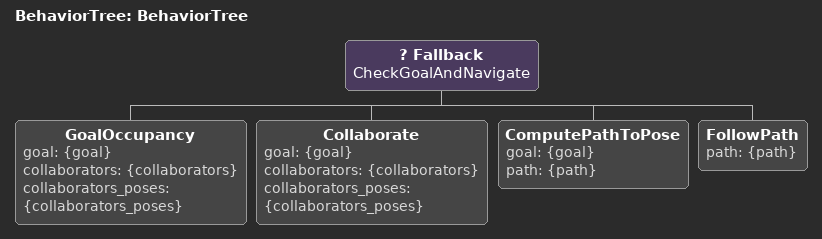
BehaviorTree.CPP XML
<?xml version="1.0"?>
<root main_tree_to_execute="BehaviorTree">
    <BehaviorTree ID="BehaviorTree">
        <Fallback name="CheckGoalAndNavigate">
            <!-- Custom Condition Node to check for goal conflict -->
            <GoalOccupancy goal="{goal}" collaborators="{collaborators}" collaborators_poses="{collaborators_poses}"/>
            <Collaborate goal="{goal}" collaborators="{collaborators}" collaborators_poses="{collaborators_poses}"/>
            <!-- Continue with normal navigation if no conflict -->
            <ComputePathToPose goal="{goal}" path="{path}" />
            <FollowPath path="{path}" />
        </Fallback>
    </BehaviorTree>
</root>
